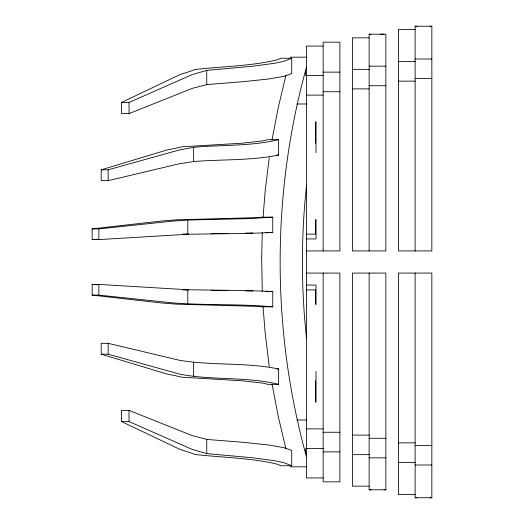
<?xml version="1.0" encoding="UTF-8"?>
<svg xmlns="http://www.w3.org/2000/svg" width="524" height="524" viewBox="0 0 524 524"><rect width="100%" height="100%" fill="white"/><g stroke="black" fill="none" stroke-linecap="round" stroke-linejoin="round"><path stroke-width="0.79" d="M262.255 232.741L261.673 257.821L262.255 291.259M263.041 217.539L265.17 190.939L269.257 157.495M306.442 185.909L304.641 205.474A720.146 720.146 0 0 0 304.437 315.933L306.442 338.091M272.015 140.013L278.303 107.335L285.888 75.41M306.442 67.262C271.38 193.991 271.38 330.009 306.442 456.738M290.427 58.688L290.846 57.168L306.442 57.168M291.717 58.236L284.008 61.275L274.569 63.28L252.352 66.26L206.751 70.386L192.301 74.552L129.035 102.442L121.503 102.442L121.503 113.616L129.035 113.616L192.301 88.353L206.751 84.58L242.049 81.783L268.426 79.032L284.028 76.327L291.717 73.576L291.717 58.236L280.831 58.236A58.826 9.537 0 0 1 275.329 60.286C248.939 66.253 221.665 66.469 194.869 69.541A235.276 38.154 0 0 1 180.649 74.277L121.503 102.442M278.617 139.659C250.944 146.425 221.849 144.644 193.651 147.349L179.195 149.988L108.16 169.815L101.198 169.815L101.198 180.662L108.16 180.662L179.195 163.789L193.651 161.543C221.881 159.231 250.767 160.783 278.617 154.999L278.617 139.659L267.725 139.659A58.105 6.013 0 0 1 262.262 140.949L241.761 143.229L181.769 146.812A232.643 24.071 0 0 1 167.549 149.812L101.198 169.815M272.755 217.165L249.555 218.6L187.788 220.06L173.339 221.056L98.853 228.883L92.152 228.883L92.152 239.586L98.853 239.586L187.788 234.254L249.555 233.37L272.755 232.505L272.755 217.165L261.869 217.165A57.692 2.26 0 0 1 256.426 217.65L175.907 219.857A231.123 9.046 0 0 1 161.674 220.99L92.152 228.883M92.152 239.586L97.811 239.199M415.126 250.924L415.126 26.246L431.848 26.246L431.848 250.924L398.41 250.924L398.41 29.442L415.126 29.442M415.126 273.076L415.126 497.754L431.848 497.741L431.848 273.076L398.41 273.076L398.41 494.558L415.126 494.558M252.784 232.931L245.167 233.134M415.126 26.246L416.986 26.2M323.164 46.079L306.442 46.079L306.442 477.921L323.164 477.921M429.994 497.8L431.848 497.754M182.942 234.038L188.417 233.966M227.979 233.449L211.146 233.684M369.145 37.833L352.429 37.833L352.429 250.924L385.867 250.924L385.867 34.198L380.293 34.198M369.145 250.924L369.145 34.198L384.007 34.198M415.126 59.002L431.848 59.002M398.41 61.563L415.126 61.563M369.145 66.155L385.867 66.155M352.429 69.351L369.145 69.351M323.164 72.135L339.886 72.135M323.164 75.548L305.61 75.495L305.61 70.386M415.126 78.6L431.848 78.6M398.41 81.141L415.126 81.141M369.145 85.726L385.867 85.726M352.429 88.883L369.145 88.883M323.164 91.733L339.886 91.733M306.442 95.126L323.164 95.126M296.99 103.988L306.442 103.988M277.058 154.999L278.617 154.999M265.76 232.505L272.755 232.505M306.442 234.117L315.638 234.117L315.638 219.792M306.442 238.937L316.018 238.937L316.018 219.477M306.442 250.924L339.886 250.924L339.886 42.169L323.164 42.169L323.164 250.924M306.442 273.076L339.886 273.076L339.886 481.831L323.164 481.831L323.164 273.076M92.152 284.414L98.853 284.414L187.788 289.746L249.555 290.63L272.755 291.495L272.755 306.835L261.869 306.835A57.692 2.26 0 0 0 256.426 306.35L175.907 304.143A231.123 9.046 0 0 0 161.674 303.01L92.152 295.117L92.152 284.414L97.811 284.801M306.442 285.063L316.018 285.063L316.018 304.523M306.442 289.883L315.638 289.883L315.638 304.208M265.76 291.495L272.755 291.495M92.152 295.117L98.853 295.117L173.339 302.944C206.41 305.453 239.717 303.782 272.755 306.835M108.16 343.338L101.198 343.338L101.198 354.185L167.549 374.188A232.643 24.071 0 0 1 181.769 377.188L241.761 380.771L262.262 383.051A58.105 6.013 0 0 1 267.731 384.341L278.617 384.341L278.617 369.001C245.959 362.136 212.01 365.844 179.195 360.211L108.16 343.338L108.16 354.185L179.195 374.012C211.893 380.614 246.142 376.298 278.617 384.341M101.198 354.185L108.16 354.185M277.058 369.001L278.617 369.001M129.035 410.384L121.503 410.384L121.503 421.558L180.656 449.723A235.276 38.154 0 0 1 194.869 454.459C221.665 457.531 248.939 457.747 275.329 463.714A58.826 9.537 0 0 1 280.831 465.764L291.717 465.764L291.717 450.424L284.028 447.673L268.426 444.968L242.049 442.217L206.751 439.42L192.301 435.647L129.035 410.384L129.035 421.558L192.301 449.448L206.751 453.614L252.352 457.74L274.569 460.72L284.008 462.725L291.717 465.764M296.99 420.012L306.442 420.012M121.503 421.558L129.035 421.558M306.442 428.874L323.164 428.874M323.164 432.267L339.886 432.267M352.429 435.116L369.145 435.116M369.145 438.274L385.867 438.274M398.41 442.859L415.126 442.859M415.126 445.4L431.848 445.4M306.442 448.452L323.164 448.452M307.149 448.505L305.61 448.505L305.61 453.614M323.164 451.865L339.886 451.865M352.429 454.649L369.145 454.649M369.145 457.845L385.867 457.845M398.41 462.437L415.126 462.437M415.126 464.998L431.848 464.998M306.442 466.832L290.846 466.832L290.427 465.312M369.145 273.076L369.145 489.802L385.867 489.802L385.867 273.076L352.429 273.076L352.429 486.167L369.145 486.167M369.145 489.802L371.005 489.802M369.145 34.198L371.005 34.198M384.007 489.802L385.867 489.802M188.417 290.034L182.942 289.962M211.146 290.316L227.979 290.551M245.167 290.866L252.784 291.069M429.994 26.2L431.848 26.259M415.126 497.741L416.986 497.8M285.888 448.59L278.303 416.665L272.015 383.987M269.257 366.505L265.17 333.061L263.041 306.461M316.018 121.83L316.018 152.602M316.018 371.398L316.018 402.17M315.638 121.856L315.638 143.196M315.638 380.804L315.638 402.144M206.751 70.386L206.751 84.58M206.751 439.42L206.751 453.614M193.651 147.349L193.651 161.543M193.651 362.457L193.651 376.651M187.788 220.06L187.788 234.254M187.788 289.746L187.788 303.94M129.035 102.442L129.035 113.616M108.16 169.815L108.16 180.662M98.853 228.883L98.853 239.586M98.853 284.414L98.853 295.117"/></g></svg>
